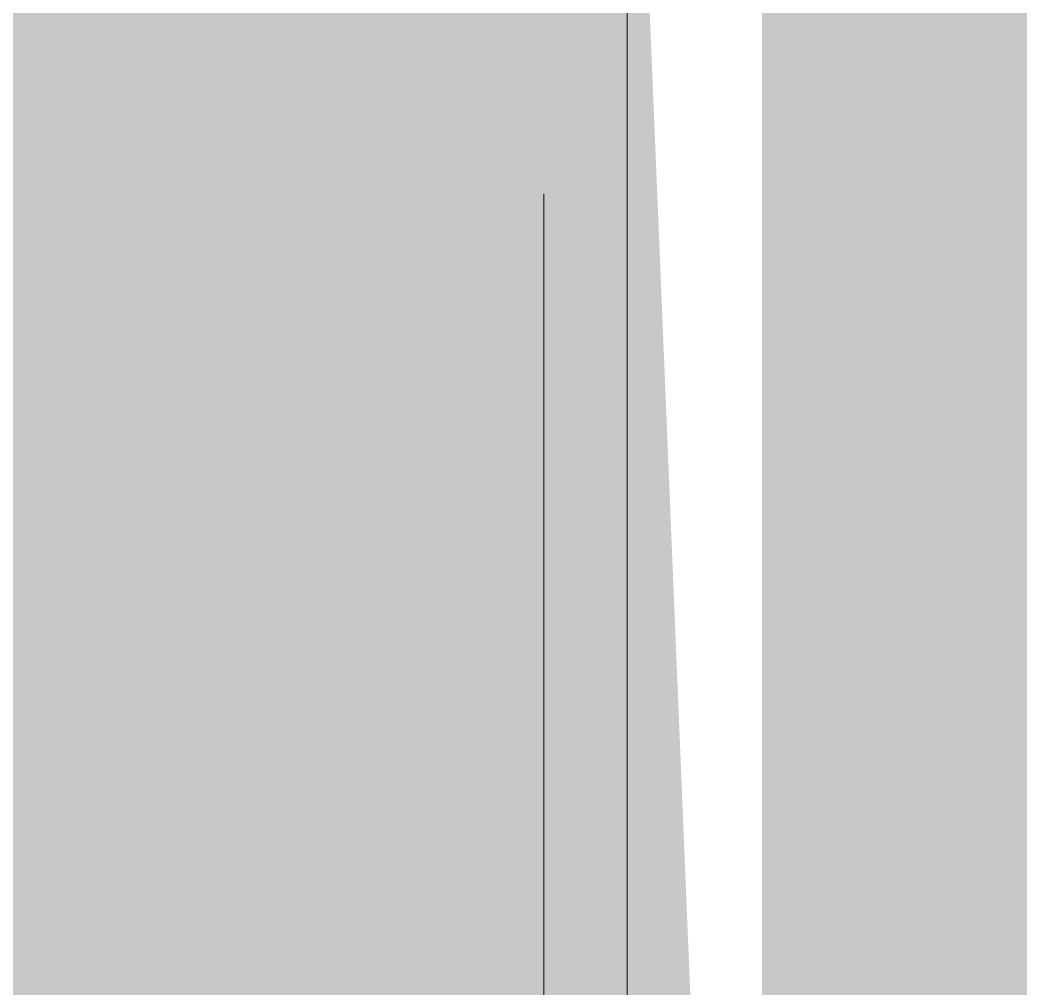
# Model space of a CAD drawing. Header units: metres. Extents: x -5 to 264, y -2 to 18.
# Drawn here: x -0.587854 to -0.585841, y 13.601668 to 13.603618 of the extents above; entities that cross this region are included whole.
import ezdxf

# ---------------------------------------------------------------- set-up
doc = ezdxf.new("R2010")
doc.units = ezdxf.units.M
doc.layers.add('A-WALL-1', color=7, linetype='Continuous', lineweight=20)
doc.layers.add('S-BEAM', color=7, linetype='Continuous', lineweight=5)
doc.layers.add('A-WALL-PATT-4', color=9, linetype='Continuous', lineweight=9, true_color=0x808080)
doc.layers.add('S-BEAM-1', color=7, linetype='Continuous', lineweight=5, true_color=0xe9e9e9)

# ---------------------------------------------------------------- blocks, each defined once
blk = doc.blocks.new('MK_JOIST_R01 - MK_JOIST_36_-4788215-CORTE A_A')
at = {"layer": 'S-BEAM-1'}
for points in [[(-0.5863599, 13.5981554), (-0.5561728, 13.6293292), (-0.5603236, 13.627776), (-0.5863599, 13.6047378)], [(-0.5866317, 13.5977687), (-0.5863599, 13.5981554), (-0.5866317, 13.6047378)]]:
    blk.add_hatch(color=256, dxfattribs=at).paths.add_polyline_path(points)
at = {"layer": 'S-BEAM'}
blk.add_line((-0.5867993, 13.6032675), (-0.5867993, 13.5970947), dxfattribs=at)

msp = doc.modelspace()

# ---------------------------------------------------------------- hatches: boundary and pattern name
at = {"layer": 'A-WALL-PATT-4'}
msp.add_hatch(color=256, dxfattribs=at).paths.add_polyline_path([(-0.6266317, 0.85), (-0.5866317, 0.85), (-0.5866317, 14.1134274), (-0.6266317, 14.1134274), (-0.6266317, 1.2231774)])

# ---------------------------------------------------------------- linework, layer by layer
at = {"layer": 'A-WALL-1'}
msp.add_line((-0.5866317, 13.5978171), (-0.5866317, 14.1134274), dxfattribs=at)

# ---------------------------------------------------------------- block references
at = {"layer": 'S-BEAM'}
msp.add_blockref('MK_JOIST_R01 - MK_JOIST_36_-4788215-CORTE A_A', (0, 0), dxfattribs=at)

doc.saveas('drawing.dxf')
